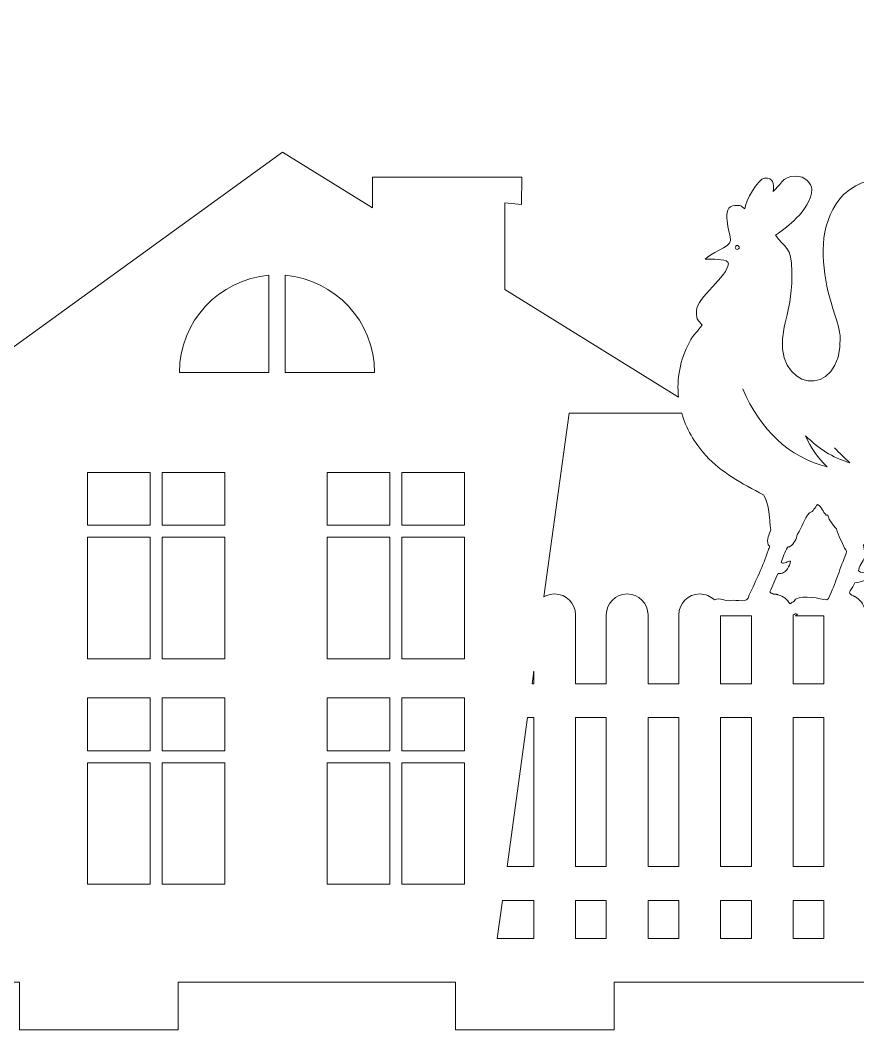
# Model space of a CAD drawing. Header units: centimetres. Extents: x -157 to -41, y -54 to 49.
# Drawn here: x -61.44 to -50.88, y -2.85 to 9.88 of the extents above; entities that cross this region are included whole.
import ezdxf

# ---------------------------------------------------------------- set-up
doc = ezdxf.new("R2010")
doc.units = ezdxf.units.CM
doc.header["$MEASUREMENT"] = 0
doc.layers.add('layer 1', color=7, linetype='Continuous')

msp = doc.modelspace()

# ---------------------------------------------------------------- linework, layer by layer
at = {"layer": 'layer 1', "color": 250, "lineweight": 9}
for points, knots in [([(-53.14076, 5.12917), (-53.14076, 5.12917), (-55.33221, 6.48683), (-55.33221, 6.48683), (-55.33221, 6.48683), (-55.33221, 6.48683), (-55.33221, 7.58047), (-55.33221, 7.58047), (-55.33221, 7.58047), (-55.33221, 7.58047), (-55.11843, 7.5591), (-55.11843, 7.5591), (-55.11843, 7.5591), (-55.11843, 7.5591), (-55.11828, 7.903), (-55.11828, 7.903), (-55.11828, 7.903), (-55.11828, 7.903), (-56.99968, 7.903), (-56.99968, 7.903), (-56.99968, 7.903), (-56.99968, 7.903), (-56.99968, 7.51986), (-56.99968, 7.51986), (-56.99968, 7.51986), (-56.99968, 7.51986), (-58.13272, 8.22181), (-58.13272, 8.22181), (-58.13272, 8.22181), (-58.13272, 8.22181), (-62.46875, 5.08411), (-62.46875, 5.08411), (-62.46875, 5.08411), (-62.51068, 5.14176), (-62.5604, 5.20156), (-62.61771, 5.26343), (-62.61771, 5.26343), (-62.12685, 5.32726), (-61.86175, 6.28815), (-62.68177, 6.23501), (-62.68177, 6.23501), (-62.58291, 6.49324), (-62.39148, 6.7863), (-62.88463, 6.82223), (-62.88463, 6.82223), (-62.81821, 7.12574), (-62.91452, 7.22854), (-63.03411, 7.30269), (-63.03411, 7.30269), (-62.76314, 7.58028), (-62.77133, 7.85783), (-63.07682, 8.11412), (-63.07682, 8.11412), (-63.4163, 8.39893), (-63.6891, 8.32573), (-63.92028, 8.10344), (-63.92028, 8.10344), (-63.98248, 8.49424), (-64.14147, 8.74748), (-64.6463, 8.50916), (-64.6463, 8.50916), (-64.68333, 8.88282), (-64.93608, 8.95203), (-65.28691, 8.88284), (-65.28691, 8.88284), (-65.08068, 9.41736), (-65.20732, 9.79839), (-65.83142, 9.84375), (-65.83142, 9.84375), (-66.3931, 9.88458), (-66.81744, 9.60797), (-66.81368, 9.12841), (-66.81368, 9.12841), (-66.98997, 9.28644), (-67.13947, 9.32398), (-67.23007, 9.09638), (-67.23007, 9.09638), (-67.5239, 9.39998), (-67.71962, 9.31077), (-67.87068, 9.043), (-67.87068, 9.043), (-68.7201, 9.5371), (-69.11906, 9.11286), (-69.18392, 8.00735), (-69.18392, 8.00735), (-69.46479, 8.0729), (-69.64725, 7.96445), (-69.68573, 7.60163), (-69.68573, 7.60163), (-70.5127, 7.9126), (-70.8993, 6.85872), (-70.08078, 6.4699), (-70.08078, 6.4699), (-70.39084, 6.37237), (-70.42636, 6.13741), (-70.33702, 5.83997), (-70.33702, 5.83997), (-70.57558, 5.94727), (-70.73573, 5.88324), (-70.81747, 5.64778), (-70.81747, 5.64778), (-71.20274, 5.52895), (-71.36206, 5.29411), (-71.19115, 4.88973), (-71.19115, 4.88973), (-71.87193, 4.58121), (-71.72721, 4.20567), (-71.35131, 3.81138), (-71.35131, 3.81138), (-72.08974, 3.47616), (-71.36121, 2.58899), (-71.10615, 3.14882), (-71.10615, 3.14882), (-71.00307, 2.90744), (-70.87139, 2.90078), (-70.75382, 2.94596), (-70.75382, 2.94596), (-70.76925, 2.83222), (-70.75326, 2.72859), (-70.71565, 2.64213), (-70.71565, 2.64213), (-70.73433, 2.64635), (-70.7538, 2.64864), (-70.77374, 2.64864), (-70.77374, 2.64864), (-70.91895, 2.64864), (-71.03673, 2.53088), (-71.03676, 2.38564), (-71.03676, 2.38564), (-71.03676, 2.38564), (-71.03679, 2.38564), (-71.03679, 2.38564), (-71.03679, 2.38564), (-71.03679, 2.38564), (-71.03679, 1.51588), (-71.03679, 1.51588), (-71.03679, 1.51588), (-71.03679, 1.51588), (-71.42537, 1.51588), (-71.42537, 1.51588), (-71.42537, 1.51588), (-71.42537, 1.51588), (-71.42537, 2.38564), (-71.42537, 2.38564), (-71.42537, 2.38564), (-71.42537, 2.38564), (-71.42538, 2.38564), (-71.42538, 2.38564), (-71.42538, 2.38564), (-71.42541, 2.53088), (-71.54317, 2.64864), (-71.6884, 2.64864), (-71.6884, 2.64864), (-71.83362, 2.64864), (-71.9514, 2.53088), (-71.95142, 2.38564), (-71.95142, 2.38564), (-71.95142, 2.38564), (-71.95145, 2.38564), (-71.95145, 2.38564), (-71.95145, 2.38564), (-71.95145, 2.38564), (-71.95145, -1.74515), (-71.95145, -1.74515), (-71.95145, -1.74515), (-71.95145, -1.74515), (-71.95145, -1.93104), (-71.95145, -1.93104), (-71.95145, -1.93104), (-71.95145, -1.93104), (-71.95145, -1.97545), (-71.95145, -1.97545), (-71.95145, -1.97545), (-71.95145, -1.97545), (-71.95145, -2.0146), (-71.95145, -2.0146), (-71.95145, -2.0146), (-71.95145, -2.0146), (-71.95145, -2.2481), (-71.95145, -2.2481), (-71.95145, -2.2481), (-71.95145, -2.2481), (-71.71066, -2.2481), (-71.71066, -2.2481), (-71.71066, -2.2481), (-71.71066, -2.2481), (-66.95165, -2.2481), (-66.95165, -2.2481), (-66.95165, -2.2481), (-66.95165, -2.2481), (-66.95165, -2.8481), (-66.95165, -2.8481), (-66.95165, -2.8481), (-66.95165, -2.8481), (-64.95165, -2.8481), (-64.95165, -2.8481), (-64.95165, -2.8481), (-64.95165, -2.8481), (-64.95165, -2.2481), (-64.95165, -2.2481), (-64.95165, -2.2481), (-64.95165, -2.2481), (-61.45145, -2.2481), (-61.45145, -2.2481), (-61.45145, -2.2481), (-61.45145, -2.2481), (-61.45145, -2.8481), (-61.45145, -2.8481), (-61.45145, -2.8481), (-61.45145, -2.8481), (-59.45145, -2.8481), (-59.45145, -2.8481), (-59.45145, -2.8481), (-59.45145, -2.8481), (-59.45145, -2.2481), (-59.45145, -2.2481), (-59.45145, -2.2481), (-59.45145, -2.2481), (-55.95125, -2.2481), (-55.95125, -2.2481), (-55.95125, -2.2481), (-55.95125, -2.2481), (-55.95125, -2.8481), (-55.95125, -2.8481), (-55.95125, -2.8481), (-55.95125, -2.8481), (-53.95125, -2.8481), (-53.95125, -2.8481), (-53.95125, -2.8481), (-53.95125, -2.8481), (-53.95125, -2.2481), (-53.95125, -2.2481), (-53.95125, -2.2481), (-53.95125, -2.2481), (-49.19224, -2.2481), (-49.19224, -2.2481), (-49.19224, -2.2481), (-49.19224, -2.2481), (-48.95145, -2.2481), (-48.95145, -2.2481), (-48.95145, -2.2481), (-48.95145, -2.2481), (-48.95145, -2.0146), (-48.95145, -2.0146), (-48.95145, -2.0146), (-48.95145, -2.0146), (-48.95145, -1.97545), (-48.95145, -1.97545), (-48.95145, -1.97545), (-48.95145, -1.97545), (-48.95145, -1.93104), (-48.95145, -1.93104), (-48.95145, -1.93104), (-48.95145, -1.93104), (-48.95145, -1.74515), (-48.95145, -1.74515), (-48.95145, -1.74515), (-48.95145, -1.74515), (-48.95145, 2.38564), (-48.95145, 2.38564), (-48.95145, 2.38564), (-48.95145, 2.38564), (-48.95148, 2.38564), (-48.95148, 2.38564), (-48.95148, 2.38564), (-48.9515, 2.53088), (-49.06926, 2.64864), (-49.2145, 2.64864), (-49.2145, 2.64864), (-49.3597, 2.64864), (-49.47749, 2.53088), (-49.47752, 2.38564), (-49.47752, 2.38564), (-49.47752, 2.38564), (-49.47753, 2.38564), (-49.47753, 2.38564), (-49.47753, 2.38564), (-49.47753, 2.38564), (-49.47753, 1.51588), (-49.47753, 1.51588), (-49.47753, 1.51588), (-49.47753, 1.51588), (-49.86614, 1.51588), (-49.86614, 1.51588), (-49.86614, 1.51588), (-49.86614, 1.51588), (-49.86614, 2.38564), (-49.86614, 2.38564), (-49.86614, 2.38564), (-49.86614, 2.38564), (-49.86617, 2.38564), (-49.86617, 2.38564), (-49.86617, 2.38564), (-49.86619, 2.53088), (-49.98395, 2.64864), (-50.12919, 2.64864), (-50.12919, 2.64864), (-50.27439, 2.64864), (-50.39218, 2.53088), (-50.39221, 2.38564), (-50.39221, 2.38564), (-50.39221, 2.38564), (-50.39223, 2.38564), (-50.39223, 2.38564), (-50.39223, 2.38564), (-50.39223, 2.38564), (-50.39223, 1.51588), (-50.39223, 1.51588), (-50.39223, 1.51588), (-50.39223, 1.51588), (-50.78081, 1.51588), (-50.78081, 1.51588), (-50.78081, 1.51588), (-50.78081, 1.51588), (-50.78081, 2.3856), (-50.78081, 2.3856), (-50.78081, 2.3856), (-50.78081, 2.3856), (-50.78081, 2.38564), (-50.78081, 2.38564), (-50.78081, 2.38564), (-50.78082, 2.43558), (-50.79477, 2.48222), (-50.81895, 2.52199), (-50.81895, 2.52199), (-50.81895, 2.52199), (-50.82228, 2.52734), (-50.82228, 2.52734), (-50.82228, 2.52734), (-50.82228, 2.52734), (-50.82231, 2.52737), (-50.82231, 2.52737), (-50.82231, 2.52737), (-50.82231, 2.52737), (-50.82576, 2.53264), (-50.82576, 2.53264), (-50.82576, 2.53264), (-50.82576, 2.53264), (-50.82579, 2.53267), (-50.82579, 2.53267), (-50.82579, 2.53267), (-50.83053, 2.53966), (-50.83557, 2.54642), (-50.84093, 2.55291), (-50.84093, 2.55291), (-50.84093, 2.55291), (-50.84498, 2.55771), (-50.84498, 2.55771), (-50.84498, 2.55771), (-50.84498, 2.55771), (-50.84501, 2.55773), (-50.84501, 2.55773), (-50.84501, 2.55773), (-50.84501, 2.55773), (-50.84917, 2.56243), (-50.84917, 2.56243), (-50.84917, 2.56243), (-50.84917, 2.56243), (-50.8492, 2.56245), (-50.8492, 2.56245), (-50.8492, 2.56245), (-50.8492, 2.56245), (-50.85347, 2.56705), (-50.85347, 2.56705), (-50.85347, 2.56705), (-50.85347, 2.56705), (-50.8535, 2.56707), (-50.8535, 2.56707), (-50.8535, 2.56707), (-50.85494, 2.56858), (-50.85639, 2.5701), (-50.85787, 2.57158), (-50.85787, 2.57158), (-50.85787, 2.57158), (-50.8579, 2.5716), (-50.8579, 2.5716), (-50.8579, 2.5716), (-50.8579, 2.5716), (-50.8624, 2.57598), (-50.8624, 2.57598), (-50.8624, 2.57598), (-50.8624, 2.57598), (-50.86243, 2.576), (-50.86243, 2.576), (-50.86243, 2.576), (-50.86394, 2.57745), (-50.86547, 2.57887), (-50.86702, 2.58028), (-50.86702, 2.58028), (-50.86702, 2.58028), (-50.86705, 2.5803), (-50.86705, 2.5803), (-50.86705, 2.5803), (-50.86859, 2.58171), (-50.87016, 2.5831), (-50.87174, 2.58447), (-50.87174, 2.58447), (-50.87174, 2.58447), (-50.87177, 2.58449), (-50.87177, 2.58449), (-50.87177, 2.58449), (-50.87177, 2.58449), (-50.87656, 2.58855), (-50.87656, 2.58855), (-50.87656, 2.58855), (-50.87656, 2.58855), (-50.87659, 2.58857), (-50.87659, 2.58857), (-50.87659, 2.58857), (-50.87659, 2.58857), (-50.88149, 2.59251), (-50.88149, 2.59251), (-50.88149, 2.59251), (-50.88149, 2.59251), (-50.88152, 2.59253), (-50.88152, 2.59253), (-50.88152, 2.59253), (-50.88152, 2.59253), (-50.8865, 2.59635), (-50.8865, 2.59635), (-50.8865, 2.59635), (-50.8865, 2.59635), (-50.88653, 2.59637), (-50.88653, 2.59637), (-50.88653, 2.59637), (-50.88653, 2.59637), (-50.89161, 2.60007), (-50.89161, 2.60007), (-50.89161, 2.60007), (-50.89161, 2.60007), (-50.89164, 2.60009), (-50.89164, 2.60009), (-50.89164, 2.60009), (-50.89164, 2.60009), (-50.89681, 2.60369), (-50.89681, 2.60369), (-50.89681, 2.60369), (-50.89681, 2.60369), (-50.89683, 2.60371), (-50.89683, 2.60371), (-50.89683, 2.60371), (-50.89857, 2.60489), (-50.90034, 2.60603), (-50.90211, 2.60717), (-50.90211, 2.60717), (-50.90211, 2.60717), (-50.90213, 2.60719), (-50.90213, 2.60719), (-50.90213, 2.60719), (-50.9039, 2.60833), (-50.90569, 2.60944), (-50.90749, 2.61053), (-50.90749, 2.61053), (-50.90749, 2.61053), (-50.90751, 2.61055), (-50.90751, 2.61055), (-50.90751, 2.61055), (-50.90931, 2.61164), (-50.91114, 2.6127), (-50.91297, 2.61375), (-50.91297, 2.61375), (-50.91297, 2.61375), (-50.91299, 2.61377), (-50.91299, 2.61377), (-50.91299, 2.61377), (-50.91482, 2.61482), (-50.91664, 2.61586), (-50.9185, 2.61687), (-50.9185, 2.61687), (-50.9185, 2.61687), (-50.91852, 2.61689), (-50.91852, 2.61689), (-50.91852, 2.61689), (-50.92038, 2.6179), (-50.92226, 2.61887), (-50.92414, 2.61983), (-50.92414, 2.61983), (-50.92414, 2.61983), (-50.92416, 2.61985), (-50.92416, 2.61985), (-50.92416, 2.61985), (-50.92416, 2.61985), (-50.92984, 2.62267), (-50.92984, 2.62267), (-50.92984, 2.62267), (-50.92984, 2.62267), (-50.92986, 2.62269), (-50.92986, 2.62269), (-50.92986, 2.62269), (-50.93176, 2.62361), (-50.9337, 2.6245), (-50.93563, 2.62537), (-50.93563, 2.62537), (-50.94147, 2.62801), (-50.94739, 2.63043), (-50.95344, 2.63265), (-50.95344, 2.63265), (-50.95344, 2.63265), (-50.95345, 2.63266), (-50.95345, 2.63266), (-50.95345, 2.63266), (-50.95345, 2.63266), (-50.95659, 2.63377), (-50.95659, 2.63377), (-50.95659, 2.63377), (-50.97617, 2.6481), (-50.99615, 2.66194), (-50.977, 2.68712), (-50.977, 2.68712), (-50.94964, 2.71769), (-50.93676, 2.75471), (-50.91906, 2.7901), (-50.91906, 2.7901), (-50.84346, 2.79494), (-50.7614, 2.81584), (-50.72602, 2.88664), (-50.72602, 2.88664), (-50.72281, 2.89951), (-50.71478, 2.91076), (-50.71797, 2.92526), (-50.71797, 2.92526), (-50.72442, 2.93326), (-50.73726, 2.92849), (-50.74534, 2.93007), (-50.74534, 2.93007), (-50.74534, 2.93007), (-50.75338, 2.92203), (-50.75338, 2.92203), (-50.75338, 2.92203), (-50.79682, 2.92685), (-50.83864, 2.90918), (-50.87246, 2.93812), (-50.87246, 2.93812), (-50.84827, 3.05879), (-50.79382, 3.03784), (-50.78902, 3.16815), (-50.78902, 3.16815), (-50.79546, 3.20035), (-50.80669, 3.22929), (-50.80831, 3.26467), (-50.80831, 3.26467), (-50.72304, 3.30651), (-50.77776, 3.40792), (-50.75686, 3.47224), (-50.75686, 3.47224), (-50.72467, 3.52852), (-50.70857, 3.59451), (-50.7118, 3.65886), (-50.7118, 3.65886), (-50.69909, 3.7068), (-50.67531, 3.74939), (-50.64947, 3.79352), (-50.64947, 3.79352), (-50.58606, 3.90067), (-50.34251, 3.98929), (-50.27383, 4.09824), (-50.27383, 4.09824), (-50.14726, 4.29889), (-50.10675, 4.53283), (-50.08996, 4.76574), (-50.08996, 4.76574), (-49.87764, 5.13671), (-49.85803, 5.52163), (-49.85411, 5.92968), (-49.85411, 5.92968), (-49.70981, 5.69697), (-49.83267, 5.1714), (-49.91322, 4.92073), (-49.91322, 4.92073), (-49.79525, 4.95219), (-49.63675, 5.52213), (-49.63675, 5.7361), (-49.63675, 5.7361), (-49.63675, 5.95554), (-49.63498, 6.16832), (-49.67825, 6.38561), (-49.67825, 6.38561), (-49.55988, 6.29897), (-49.56762, 5.87274), (-49.56762, 5.70846), (-49.56762, 5.70846), (-49.56762, 5.47668), (-49.63097, 5.30963), (-49.70586, 5.08657), (-49.70586, 5.08657), (-49.61625, 5.17788), (-49.51058, 5.42888), (-49.49559, 5.47067), (-49.49559, 5.47067), (-49.44405, 5.61467), (-49.4079, 5.9945), (-49.41552, 6.17832), (-49.41552, 6.17832), (-49.43325, 6.39156), (-49.4555, 6.59975), (-49.49874, 6.81396), (-49.49874, 6.81396), (-49.45692, 6.74177), (-49.21305, 6.32114), (-49.36555, 5.6723), (-49.36555, 5.6723), (-49.38014, 5.61021), (-49.4252, 5.46818), (-49.42933, 5.41823), (-49.42933, 5.41823), (-49.1821, 5.59938), (-49.13513, 6.12058), (-49.12167, 6.41303), (-49.12167, 6.41303), (-49.10224, 6.79775), (-49.28999, 7.18892), (-49.44887, 7.40256), (-49.44887, 7.40256), (-49.51842, 7.49601), (-49.68614, 7.65812), (-49.7844, 7.71665), (-49.7844, 7.71665), (-50.06137, 7.88168), (-50.27435, 7.92185), (-50.60446, 7.89191), (-50.60446, 7.89191), (-50.75712, 7.87809), (-50.99399, 7.77717), (-51.10582, 7.63306), (-51.10582, 7.63306), (-51.37569, 7.2852), (-51.34276, 6.856), (-51.25353, 6.45539), (-51.25353, 6.45539), (-51.22108, 6.30978), (-51.10771, 6.02371), (-51.10219, 5.90191), (-51.10219, 5.90191), (-51.06409, 5.06677), (-51.98971, 5.19622), (-51.80725, 6.01244), (-51.80725, 6.01244), (-51.73723, 6.32556), (-51.71047, 6.40928), (-51.71047, 6.71728), (-51.71047, 6.71728), (-51.71047, 7.03598), (-51.80873, 7.01047), (-51.91785, 7.17331), (-51.91785, 7.17331), (-51.82083, 7.23825), (-51.73563, 7.30802), (-51.65172, 7.39095), (-51.65172, 7.39095), (-51.55754, 7.48393), (-51.46162, 7.61861), (-51.46162, 7.75372), (-51.46162, 7.75372), (-51.46162, 7.82036), (-51.54179, 7.91957), (-51.66898, 7.91957), (-51.66898, 7.91957), (-51.83205, 7.91957), (-51.86363, 7.78603), (-51.94551, 7.72609), (-51.94551, 7.72609), (-51.93709, 7.82674), (-51.93918, 7.89693), (-52.0561, 7.89191), (-52.0561, 7.89191), (-52.14122, 7.88831), (-52.29698, 7.60033), (-52.30491, 7.50499), (-52.30491, 7.50499), (-52.36553, 7.54557), (-52.3178, 7.54645), (-52.42935, 7.54645), (-52.42935, 7.54645), (-52.6176, 7.54645), (-52.48465, 7.18876), (-52.48465, 7.10423), (-52.48465, 7.10423), (-52.48465, 7.02605), (-52.75951, 6.93827), (-52.80327, 6.87191), (-52.80327, 6.87191), (-52.80327, 6.87191), (-52.74734, 6.86928), (-52.74734, 6.86928), (-52.74734, 6.86928), (-52.68609, 6.86928), (-52.51231, 6.87393), (-52.51231, 6.81402), (-52.51231, 6.81402), (-52.51231, 6.6609), (-52.91323, 6.38424), (-52.91323, 6.21977), (-52.91323, 6.21977), (-52.91323, 6.06944), (-52.89774, 6.1202), (-52.84411, 6.04012), (-52.84411, 6.04012), (-52.89448, 5.96493), (-52.95233, 5.92213), (-53.00289, 5.82571), (-53.00289, 5.82571), (-53.12161, 5.59914), (-53.16648, 5.36142), (-53.14076, 5.12917)], [0, 0, 0, 0, 0.00564972, 0.00564972, 0.00564972, 0.00564972, 0.01129944, 0.01129944, 0.01129944, 0.01129944, 0.01694915, 0.01694915, 0.01694915, 0.01694915, 0.02259887, 0.02259887, 0.02259887, 0.02259887, 0.02824859, 0.02824859, 0.02824859, 0.02824859, 0.03389831, 0.03389831, 0.03389831, 0.03389831, 0.03954802, 0.03954802, 0.03954802, 0.03954802, 0.04519774, 0.04519774, 0.04519774, 0.04519774, 0.05084746, 0.05084746, 0.05084746, 0.05084746, 0.05649718, 0.05649718, 0.05649718, 0.05649718, 0.06214689, 0.06214689, 0.06214689, 0.06214689, 0.06779661, 0.06779661, 0.06779661, 0.06779661, 0.07344633, 0.07344633, 0.07344633, 0.07344633, 0.07909605, 0.07909605, 0.07909605, 0.07909605, 0.08474576, 0.08474576, 0.08474576, 0.08474576, 0.09039548, 0.09039548, 0.09039548, 0.09039548, 0.0960452, 0.0960452, 0.0960452, 0.0960452, 0.10169492, 0.10169492, 0.10169492, 0.10169492, 0.10734463, 0.10734463, 0.10734463, 0.10734463, 0.11299435, 0.11299435, 0.11299435, 0.11299435, 0.11864407, 0.11864407, 0.11864407, 0.11864407, 0.12429379, 0.12429379, 0.12429379, 0.12429379, 0.1299435, 0.1299435, 0.1299435, 0.1299435, 0.13559322, 0.13559322, 0.13559322, 0.13559322, 0.14124294, 0.14124294, 0.14124294, 0.14124294, 0.14689266, 0.14689266, 0.14689266, 0.14689266, 0.15254237, 0.15254237, 0.15254237, 0.15254237, 0.15819209, 0.15819209, 0.15819209, 0.15819209, 0.16384181, 0.16384181, 0.16384181, 0.16384181, 0.16949153, 0.16949153, 0.16949153, 0.16949153, 0.17514124, 0.17514124, 0.17514124, 0.17514124, 0.18079096, 0.18079096, 0.18079096, 0.18079096, 0.18644068, 0.18644068, 0.18644068, 0.18644068, 0.1920904, 0.1920904, 0.1920904, 0.1920904, 0.19774011, 0.19774011, 0.19774011, 0.19774011, 0.20338983, 0.20338983, 0.20338983, 0.20338983, 0.20903955, 0.20903955, 0.20903955, 0.20903955, 0.21468927, 0.21468927, 0.21468927, 0.21468927, 0.22033898, 0.22033898, 0.22033898, 0.22033898, 0.2259887, 0.2259887, 0.2259887, 0.2259887, 0.23163842, 0.23163842, 0.23163842, 0.23163842, 0.23728814, 0.23728814, 0.23728814, 0.23728814, 0.24293785, 0.24293785, 0.24293785, 0.24293785, 0.24858757, 0.24858757, 0.24858757, 0.24858757, 0.25423729, 0.25423729, 0.25423729, 0.25423729, 0.25988701, 0.25988701, 0.25988701, 0.25988701, 0.26553672, 0.26553672, 0.26553672, 0.26553672, 0.27118644, 0.27118644, 0.27118644, 0.27118644, 0.27683616, 0.27683616, 0.27683616, 0.27683616, 0.28248588, 0.28248588, 0.28248588, 0.28248588, 0.28813559, 0.28813559, 0.28813559, 0.28813559, 0.29378531, 0.29378531, 0.29378531, 0.29378531, 0.29943503, 0.29943503, 0.29943503, 0.29943503, 0.30508475, 0.30508475, 0.30508475, 0.30508475, 0.31073446, 0.31073446, 0.31073446, 0.31073446, 0.31638418, 0.31638418, 0.31638418, 0.31638418, 0.3220339, 0.3220339, 0.3220339, 0.3220339, 0.32768362, 0.32768362, 0.32768362, 0.32768362, 0.33333333, 0.33333333, 0.33333333, 0.33333333, 0.33898305, 0.33898305, 0.33898305, 0.33898305, 0.34463277, 0.34463277, 0.34463277, 0.34463277, 0.35028249, 0.35028249, 0.35028249, 0.35028249, 0.3559322, 0.3559322, 0.3559322, 0.3559322, 0.36158192, 0.36158192, 0.36158192, 0.36158192, 0.36723164, 0.36723164, 0.36723164, 0.36723164, 0.37288136, 0.37288136, 0.37288136, 0.37288136, 0.37853107, 0.37853107, 0.37853107, 0.37853107, 0.38418079, 0.38418079, 0.38418079, 0.38418079, 0.38983051, 0.38983051, 0.38983051, 0.38983051, 0.39548023, 0.39548023, 0.39548023, 0.39548023, 0.40112994, 0.40112994, 0.40112994, 0.40112994, 0.40677966, 0.40677966, 0.40677966, 0.40677966, 0.41242938, 0.41242938, 0.41242938, 0.41242938, 0.4180791, 0.4180791, 0.4180791, 0.4180791, 0.42372881, 0.42372881, 0.42372881, 0.42372881, 0.42937853, 0.42937853, 0.42937853, 0.42937853, 0.43502825, 0.43502825, 0.43502825, 0.43502825, 0.44067797, 0.44067797, 0.44067797, 0.44067797, 0.44632768, 0.44632768, 0.44632768, 0.44632768, 0.4519774, 0.4519774, 0.4519774, 0.4519774, 0.45762712, 0.45762712, 0.45762712, 0.45762712, 0.46327684, 0.46327684, 0.46327684, 0.46327684, 0.46892655, 0.46892655, 0.46892655, 0.46892655, 0.47457627, 0.47457627, 0.47457627, 0.47457627, 0.48022599, 0.48022599, 0.48022599, 0.48022599, 0.48587571, 0.48587571, 0.48587571, 0.48587571, 0.49152542, 0.49152542, 0.49152542, 0.49152542, 0.49717514, 0.49717514, 0.49717514, 0.49717514, 0.50282486, 0.50282486, 0.50282486, 0.50282486, 0.50847458, 0.50847458, 0.50847458, 0.50847458, 0.51412429, 0.51412429, 0.51412429, 0.51412429, 0.51977401, 0.51977401, 0.51977401, 0.51977401, 0.52542373, 0.52542373, 0.52542373, 0.52542373, 0.53107345, 0.53107345, 0.53107345, 0.53107345, 0.53672316, 0.53672316, 0.53672316, 0.53672316, 0.54237288, 0.54237288, 0.54237288, 0.54237288, 0.5480226, 0.5480226, 0.5480226, 0.5480226, 0.55367232, 0.55367232, 0.55367232, 0.55367232, 0.55932203, 0.55932203, 0.55932203, 0.55932203, 0.56497175, 0.56497175, 0.56497175, 0.56497175, 0.57062147, 0.57062147, 0.57062147, 0.57062147, 0.57627119, 0.57627119, 0.57627119, 0.57627119, 0.5819209, 0.5819209, 0.5819209, 0.5819209, 0.58757062, 0.58757062, 0.58757062, 0.58757062, 0.59322034, 0.59322034, 0.59322034, 0.59322034, 0.59887006, 0.59887006, 0.59887006, 0.59887006, 0.60451977, 0.60451977, 0.60451977, 0.60451977, 0.61016949, 0.61016949, 0.61016949, 0.61016949, 0.61581921, 0.61581921, 0.61581921, 0.61581921, 0.62146893, 0.62146893, 0.62146893, 0.62146893, 0.62711864, 0.62711864, 0.62711864, 0.62711864, 0.63276836, 0.63276836, 0.63276836, 0.63276836, 0.63841808, 0.63841808, 0.63841808, 0.63841808, 0.6440678, 0.6440678, 0.6440678, 0.6440678, 0.64971751, 0.64971751, 0.64971751, 0.64971751, 0.65536723, 0.65536723, 0.65536723, 0.65536723, 0.66101695, 0.66101695, 0.66101695, 0.66101695, 0.66666667, 0.66666667, 0.66666667, 0.66666667, 0.67231638, 0.67231638, 0.67231638, 0.67231638, 0.6779661, 0.6779661, 0.6779661, 0.6779661, 0.68361582, 0.68361582, 0.68361582, 0.68361582, 0.68926554, 0.68926554, 0.68926554, 0.68926554, 0.69491525, 0.69491525, 0.69491525, 0.69491525, 0.70056497, 0.70056497, 0.70056497, 0.70056497, 0.70621469, 0.70621469, 0.70621469, 0.70621469, 0.71186441, 0.71186441, 0.71186441, 0.71186441, 0.71751412, 0.71751412, 0.71751412, 0.71751412, 0.72316384, 0.72316384, 0.72316384, 0.72316384, 0.72881356, 0.72881356, 0.72881356, 0.72881356, 0.73446328, 0.73446328, 0.73446328, 0.73446328, 0.74011299, 0.74011299, 0.74011299, 0.74011299, 0.74576271, 0.74576271, 0.74576271, 0.74576271, 0.75141243, 0.75141243, 0.75141243, 0.75141243, 0.75706215, 0.75706215, 0.75706215, 0.75706215, 0.76271186, 0.76271186, 0.76271186, 0.76271186, 0.76836158, 0.76836158, 0.76836158, 0.76836158, 0.7740113, 0.7740113, 0.7740113, 0.7740113, 0.77966102, 0.77966102, 0.77966102, 0.77966102, 0.78531073, 0.78531073, 0.78531073, 0.78531073, 0.79096045, 0.79096045, 0.79096045, 0.79096045, 0.79661017, 0.79661017, 0.79661017, 0.79661017, 0.80225989, 0.80225989, 0.80225989, 0.80225989, 0.8079096, 0.8079096, 0.8079096, 0.8079096, 0.81355932, 0.81355932, 0.81355932, 0.81355932, 0.81920904, 0.81920904, 0.81920904, 0.81920904, 0.82485876, 0.82485876, 0.82485876, 0.82485876, 0.83050847, 0.83050847, 0.83050847, 0.83050847, 0.83615819, 0.83615819, 0.83615819, 0.83615819, 0.84180791, 0.84180791, 0.84180791, 0.84180791, 0.84745763, 0.84745763, 0.84745763, 0.84745763, 0.85310734, 0.85310734, 0.85310734, 0.85310734, 0.85875706, 0.85875706, 0.85875706, 0.85875706, 0.86440678, 0.86440678, 0.86440678, 0.86440678, 0.8700565, 0.8700565, 0.8700565, 0.8700565, 0.87570621, 0.87570621, 0.87570621, 0.87570621, 0.88135593, 0.88135593, 0.88135593, 0.88135593, 0.88700565, 0.88700565, 0.88700565, 0.88700565, 0.89265537, 0.89265537, 0.89265537, 0.89265537, 0.89830508, 0.89830508, 0.89830508, 0.89830508, 0.9039548, 0.9039548, 0.9039548, 0.9039548, 0.90960452, 0.90960452, 0.90960452, 0.90960452, 0.91525424, 0.91525424, 0.91525424, 0.91525424, 0.92090395, 0.92090395, 0.92090395, 0.92090395, 0.92655367, 0.92655367, 0.92655367, 0.92655367, 0.93220339, 0.93220339, 0.93220339, 0.93220339, 0.93785311, 0.93785311, 0.93785311, 0.93785311, 0.94350282, 0.94350282, 0.94350282, 0.94350282, 0.94915254, 0.94915254, 0.94915254, 0.94915254, 0.95480226, 0.95480226, 0.95480226, 0.95480226, 0.96045198, 0.96045198, 0.96045198, 0.96045198, 0.96610169, 0.96610169, 0.96610169, 0.96610169, 0.97175141, 0.97175141, 0.97175141, 0.97175141, 0.97740113, 0.97740113, 0.97740113, 0.97740113, 0.98305085, 0.98305085, 0.98305085, 0.98305085, 0.98870056, 0.98870056, 0.98870056, 0.98870056, 1, 1, 1, 1]), ([(-52.40076, 7.04344), (-52.4146, 7.04344), (-52.42583, 7.0322), (-52.42583, 7.01836), (-52.42583, 7.01836), (-52.42583, 7.00454), (-52.4146, 6.9933), (-52.40076, 6.9933), (-52.40076, 6.9933), (-52.38696, 6.9933), (-52.37572, 7.00454), (-52.37572, 7.01836), (-52.37572, 7.01836), (-52.37572, 7.0322), (-52.38696, 7.04344), (-52.40076, 7.04344)], [0, 0, 0, 0, 0.2, 0.2, 0.2, 0.2, 0.4, 0.4, 0.4, 0.4, 0.6, 0.6, 0.6, 0.6, 1, 1, 1, 1]), ([(-58.30503, 5.44239), (-58.30503, 5.44239), (-59.43284, 5.44239), (-59.43284, 5.44239), (-59.43284, 5.44239), (-59.43284, 6.08697), (-58.93632, 6.61574), (-58.30503, 6.66736), (-58.30503, 6.66736), (-58.30503, 6.66736), (-58.30503, 5.44239), (-58.30503, 5.44239)], [0, 0, 0, 0, 0.25, 0.25, 0.25, 0.25, 0.5, 0.5, 0.5, 0.5, 1, 1, 1, 1]), ([(-58.10217, 6.66736), (-57.47088, 6.61574), (-56.97438, 6.08697), (-56.97438, 5.44239), (-56.97438, 5.44239), (-56.97438, 5.44239), (-58.10217, 5.44239), (-58.10217, 5.44239), (-58.10217, 5.44239), (-58.10217, 5.44239), (-58.10217, 6.66736), (-58.10217, 6.66736)], [0, 0, 0, 0, 0.25, 0.25, 0.25, 0.25, 0.5, 0.5, 0.5, 0.5, 1, 1, 1, 1]), ([(-52.33031, 5.23544), (-52.10427, 4.71235), (-51.75339, 4.37781), (-51.26542, 4.2504), (-51.26542, 4.2504), (-51.38472, 4.36239), (-51.47233, 4.49554), (-51.53827, 4.64308), (-51.53827, 4.64308), (-51.3821, 4.48763), (-51.20199, 4.36572), (-50.9792, 4.30366), (-50.9792, 4.30366), (-51.04635, 4.36313), (-51.1112, 4.42471), (-51.17222, 4.48997)], [0, 0, 0, 0, 0.2, 0.2, 0.2, 0.2, 0.4, 0.4, 0.4, 0.4, 0.6, 0.6, 0.6, 0.6, 1, 1, 1, 1]), ([(-53.57922, 4.92961), (-53.57922, 4.92961), (-53.10088, 4.92961), (-53.10088, 4.92961), (-53.10088, 4.92961), (-53.04573, 4.74007), (-52.9423, 4.55766), (-52.79246, 4.39191), (-52.79246, 4.39191), (-52.60763, 4.18742), (-52.33992, 4.0418), (-52.06939, 3.89755), (-52.06939, 3.89755), (-52.06939, 3.89755), (-52.06937, 3.89755), (-52.06937, 3.89755), (-52.06937, 3.89755), (-51.99217, 3.79621), (-51.99566, 3.57357), (-51.97799, 3.45774), (-51.97799, 3.45774), (-52.00049, 3.39985), (-52.02946, 3.33871), (-52.01175, 3.2679), (-52.01175, 3.2679), (-52.00533, 3.26467), (-51.99886, 3.25826), (-51.99242, 3.25345), (-51.99242, 3.25345), (-51.98277, 3.22929), (-52.01494, 3.22125), (-52.00852, 3.19872), (-52.00852, 3.19872), (-52.07288, 3.00405), (-52.1646, 2.82065), (-52.24824, 2.63562), (-52.24824, 2.63562), (-52.26592, 2.51015), (-52.41073, 2.58736), (-52.47993, 2.56485), (-52.47993, 2.56485), (-52.55072, 2.55036), (-52.61183, 2.61151), (-52.68746, 2.57288), (-52.68746, 2.57288), (-52.68746, 2.57288), (-52.68836, 2.57267), (-52.68836, 2.57267), (-52.68836, 2.57267), (-52.73587, 2.61963), (-52.80115, 2.64864), (-52.87321, 2.64864), (-52.87321, 2.64864), (-53.01842, 2.64864), (-53.13621, 2.53088), (-53.13623, 2.38564), (-53.13623, 2.38564), (-53.13623, 2.38564), (-53.13625, 2.38564), (-53.13625, 2.38564), (-53.13625, 2.38564), (-53.13625, 2.38564), (-53.13625, 1.51588), (-53.13625, 1.51588), (-53.13625, 1.51588), (-53.13625, 1.51588), (-53.52483, 1.51588), (-53.52483, 1.51588), (-53.52483, 1.51588), (-53.52483, 1.51588), (-53.52483, 2.38564), (-53.52483, 2.38564), (-53.52483, 2.38564), (-53.52483, 2.38564), (-53.52486, 2.38564), (-53.52486, 2.38564), (-53.52486, 2.38564), (-53.52488, 2.53088), (-53.64265, 2.64864), (-53.78788, 2.64864), (-53.78788, 2.64864), (-53.93308, 2.64864), (-54.05087, 2.53088), (-54.0509, 2.38564), (-54.0509, 2.38564), (-54.0509, 2.38564), (-54.05093, 2.38564), (-54.05093, 2.38564), (-54.05093, 2.38564), (-54.05093, 2.38564), (-54.05093, 1.51588), (-54.05093, 1.51588), (-54.05093, 1.51588), (-54.05093, 1.51588), (-54.43951, 1.51588), (-54.43951, 1.51588), (-54.43951, 1.51588), (-54.43951, 1.51588), (-54.43951, 2.38564), (-54.43951, 2.38564), (-54.43951, 2.38564), (-54.43951, 2.38564), (-54.43953, 2.38564), (-54.43953, 2.38564), (-54.43953, 2.38564), (-54.43955, 2.53088), (-54.55731, 2.64864), (-54.70254, 2.64864), (-54.70254, 2.64864), (-54.75181, 2.64864), (-54.79796, 2.63501), (-54.83737, 2.61143), (-54.83737, 2.61143), (-54.83737, 2.61143), (-54.52009, 4.92961), (-54.52009, 4.92961), (-54.52009, 4.92961), (-54.52009, 4.92961), (-53.57922, 4.92961), (-53.57922, 4.92961)], [0, 0, 0, 0, 0.03225806, 0.03225806, 0.03225806, 0.03225806, 0.06451613, 0.06451613, 0.06451613, 0.06451613, 0.09677419, 0.09677419, 0.09677419, 0.09677419, 0.12903226, 0.12903226, 0.12903226, 0.12903226, 0.16129032, 0.16129032, 0.16129032, 0.16129032, 0.19354839, 0.19354839, 0.19354839, 0.19354839, 0.22580645, 0.22580645, 0.22580645, 0.22580645, 0.25806452, 0.25806452, 0.25806452, 0.25806452, 0.29032258, 0.29032258, 0.29032258, 0.29032258, 0.32258065, 0.32258065, 0.32258065, 0.32258065, 0.35483871, 0.35483871, 0.35483871, 0.35483871, 0.38709677, 0.38709677, 0.38709677, 0.38709677, 0.41935484, 0.41935484, 0.41935484, 0.41935484, 0.4516129, 0.4516129, 0.4516129, 0.4516129, 0.48387097, 0.48387097, 0.48387097, 0.48387097, 0.51612903, 0.51612903, 0.51612903, 0.51612903, 0.5483871, 0.5483871, 0.5483871, 0.5483871, 0.58064516, 0.58064516, 0.58064516, 0.58064516, 0.61290323, 0.61290323, 0.61290323, 0.61290323, 0.64516129, 0.64516129, 0.64516129, 0.64516129, 0.67741935, 0.67741935, 0.67741935, 0.67741935, 0.70967742, 0.70967742, 0.70967742, 0.70967742, 0.74193548, 0.74193548, 0.74193548, 0.74193548, 0.77419355, 0.77419355, 0.77419355, 0.77419355, 0.80645161, 0.80645161, 0.80645161, 0.80645161, 0.83870968, 0.83870968, 0.83870968, 0.83870968, 0.87096774, 0.87096774, 0.87096774, 0.87096774, 0.90322581, 0.90322581, 0.90322581, 0.90322581, 0.93548387, 0.93548387, 0.93548387, 0.93548387, 1, 1, 1, 1]), ([(-60.59117, 4.18139), (-60.59117, 4.18139), (-59.80136, 4.18139), (-59.80136, 4.18139), (-59.80136, 4.18139), (-59.80136, 4.18139), (-59.80136, 3.51535), (-59.80136, 3.51535), (-59.80136, 3.51535), (-59.80136, 3.51535), (-60.59117, 3.51535), (-60.59117, 3.51535), (-60.59117, 3.51535), (-60.59117, 3.51535), (-60.59117, 4.18139), (-60.59117, 4.18139)], [0, 0, 0, 0, 0.2, 0.2, 0.2, 0.2, 0.4, 0.4, 0.4, 0.4, 0.6, 0.6, 0.6, 0.6, 1, 1, 1, 1]), ([(-59.64957, 4.18139), (-59.64957, 4.18139), (-58.85956, 4.18139), (-58.85956, 4.18139), (-58.85956, 4.18139), (-58.85956, 4.18139), (-58.85956, 3.51535), (-58.85956, 3.51535), (-58.85956, 3.51535), (-58.85956, 3.51535), (-59.64957, 3.51535), (-59.64957, 3.51535), (-59.64957, 3.51535), (-59.64957, 3.51535), (-59.64957, 4.18139), (-59.64957, 4.18139)], [0, 0, 0, 0, 0.2, 0.2, 0.2, 0.2, 0.4, 0.4, 0.4, 0.4, 0.6, 0.6, 0.6, 0.6, 1, 1, 1, 1]), ([(-57.56965, 4.18139), (-57.56965, 4.18139), (-56.77984, 4.18139), (-56.77984, 4.18139), (-56.77984, 4.18139), (-56.77984, 4.18139), (-56.77984, 3.51535), (-56.77984, 3.51535), (-56.77984, 3.51535), (-56.77984, 3.51535), (-57.56965, 3.51535), (-57.56965, 3.51535), (-57.56965, 3.51535), (-57.56965, 3.51535), (-57.56965, 4.18139), (-57.56965, 4.18139)], [0, 0, 0, 0, 0.2, 0.2, 0.2, 0.2, 0.4, 0.4, 0.4, 0.4, 0.6, 0.6, 0.6, 0.6, 1, 1, 1, 1]), ([(-56.62805, 4.18139), (-56.62805, 4.18139), (-55.83804, 4.18139), (-55.83804, 4.18139), (-55.83804, 4.18139), (-55.83804, 4.18139), (-55.83804, 3.51535), (-55.83804, 3.51535), (-55.83804, 3.51535), (-55.83804, 3.51535), (-56.62805, 3.51535), (-56.62805, 3.51535), (-56.62805, 3.51535), (-56.62805, 3.51535), (-56.62805, 4.18139), (-56.62805, 4.18139)], [0, 0, 0, 0, 0.2, 0.2, 0.2, 0.2, 0.4, 0.4, 0.4, 0.4, 0.6, 0.6, 0.6, 0.6, 1, 1, 1, 1]), ([(-51.73426, 2.52296), (-51.72445, 2.53011), (-51.7153, 2.53801), (-51.70744, 2.54713), (-51.70744, 2.54713), (-51.67844, 2.54074), (-51.68003, 2.5729), (-51.66397, 2.58258), (-51.66397, 2.58258), (-51.56165, 2.64283), (-51.35669, 2.5858), (-51.26982, 2.57452), (-51.26982, 2.57452), (-51.26982, 2.57452), (-51.25048, 2.59061), (-51.25048, 2.59061), (-51.25048, 2.59061), (-51.15235, 2.80456), (-51.12366, 2.9172), (-51.03518, 3.13759), (-51.03518, 3.13759), (-51.01585, 3.16656), (-51.02069, 3.20035), (-51.04645, 3.2261), (-51.04645, 3.2261), (-51.07539, 3.30814), (-51.1317, 3.38055), (-51.14779, 3.46904), (-51.14779, 3.46904), (-51.19121, 3.52047), (-51.24271, 3.57357), (-51.25878, 3.64277), (-51.25878, 3.64277), (-51.25878, 3.64277), (-51.2781, 3.64277), (-51.2781, 3.64277), (-51.2781, 3.64277), (-51.32315, 3.68461), (-51.33118, 3.74734), (-51.38749, 3.77792), (-51.38749, 3.77792), (-51.42288, 3.74253), (-51.43738, 3.68298), (-51.49047, 3.67334), (-51.49047, 3.67334), (-51.56124, 3.59131), (-51.58216, 3.48994), (-51.64171, 3.40304), (-51.64171, 3.40304), (-51.65294, 3.34192), (-51.68192, 3.28561), (-51.73503, 3.2454), (-51.73503, 3.2454), (-51.74627, 3.23412), (-51.75594, 3.25345), (-51.76558, 3.23412), (-51.76558, 3.23412), (-51.80421, 3.1762), (-51.82348, 3.10862), (-51.84602, 3.04429), (-51.84602, 3.04429), (-51.80421, 3.02174), (-51.76558, 3.06681), (-51.72698, 3.0636), (-51.72698, 3.0636), (-51.72856, 3.02659), (-51.75108, 2.99925), (-51.76558, 2.96705), (-51.76558, 2.96705), (-51.79296, 2.92523), (-51.83315, 2.89785), (-51.88467, 2.90591), (-51.88467, 2.90591), (-51.93129, 2.83353), (-51.94898, 2.74825), (-51.98922, 2.67426), (-51.98922, 2.67426), (-51.98922, 2.67426), (-51.97314, 2.65814), (-51.97314, 2.65814), (-51.97314, 2.65814), (-51.96054, 2.65858), (-51.9502, 2.65454), (-51.9412, 2.64805), (-51.9412, 2.64805), (-51.9412, 2.64805), (-51.93856, 2.64788), (-51.93856, 2.64788), (-51.93856, 2.64788), (-51.93856, 2.64788), (-51.93705, 2.64775), (-51.93705, 2.64775), (-51.93705, 2.64775), (-51.93705, 2.64775), (-51.9336, 2.64744), (-51.9336, 2.64744), (-51.9336, 2.64744), (-51.9336, 2.64744), (-51.9303, 2.64712), (-51.9303, 2.64712), (-51.9303, 2.64712), (-51.9303, 2.64712), (-51.92802, 2.64685), (-51.92802, 2.64685), (-51.92802, 2.64685), (-51.92802, 2.64685), (-51.92344, 2.64629), (-51.92344, 2.64629), (-51.92344, 2.64629), (-51.92344, 2.64629), (-51.91915, 2.64568), (-51.91915, 2.64568), (-51.91915, 2.64568), (-51.91915, 2.64568), (-51.91691, 2.64532), (-51.91691, 2.64532), (-51.91691, 2.64532), (-51.91691, 2.64532), (-51.91581, 2.64515), (-51.91581, 2.64515), (-51.91581, 2.64515), (-51.91581, 2.64515), (-51.91198, 2.6445), (-51.91198, 2.6445), (-51.91198, 2.6445), (-51.91198, 2.6445), (-51.91179, 2.64446), (-51.91179, 2.64446), (-51.91179, 2.64446), (-51.91179, 2.64446), (-51.90899, 2.64394), (-51.90899, 2.64394), (-51.90899, 2.64394), (-51.90899, 2.64394), (-51.90339, 2.64281), (-51.90339, 2.64281), (-51.90339, 2.64281), (-51.90339, 2.64281), (-51.90058, 2.6422), (-51.90058, 2.6422), (-51.90058, 2.6422), (-51.90058, 2.6422), (-51.89763, 2.64151), (-51.89763, 2.64151), (-51.89763, 2.64151), (-51.89763, 2.64151), (-51.8975, 2.64148), (-51.8975, 2.64148), (-51.8975, 2.64148), (-51.8975, 2.64148), (-51.89299, 2.64037), (-51.89299, 2.64037), (-51.89299, 2.64037), (-51.89299, 2.64037), (-51.89281, 2.64033), (-51.89281, 2.64033), (-51.89281, 2.64033), (-51.89281, 2.64033), (-51.89139, 2.63995), (-51.89139, 2.63995), (-51.89139, 2.63995), (-51.89139, 2.63995), (-51.88719, 2.63881), (-51.88719, 2.63881), (-51.88719, 2.63881), (-51.88719, 2.63881), (-51.88595, 2.63845), (-51.88595, 2.63845), (-51.88595, 2.63845), (-51.88595, 2.63845), (-51.88241, 2.63741), (-51.88241, 2.63741), (-51.88241, 2.63741), (-51.8201, 2.6186), (-51.76761, 2.57729), (-51.73426, 2.52296)], [0, 0, 0, 0, 0.02222222, 0.02222222, 0.02222222, 0.02222222, 0.04444444, 0.04444444, 0.04444444, 0.04444444, 0.06666667, 0.06666667, 0.06666667, 0.06666667, 0.08888889, 0.08888889, 0.08888889, 0.08888889, 0.11111111, 0.11111111, 0.11111111, 0.11111111, 0.13333333, 0.13333333, 0.13333333, 0.13333333, 0.15555556, 0.15555556, 0.15555556, 0.15555556, 0.17777778, 0.17777778, 0.17777778, 0.17777778, 0.2, 0.2, 0.2, 0.2, 0.22222222, 0.22222222, 0.22222222, 0.22222222, 0.24444444, 0.24444444, 0.24444444, 0.24444444, 0.26666667, 0.26666667, 0.26666667, 0.26666667, 0.28888889, 0.28888889, 0.28888889, 0.28888889, 0.31111111, 0.31111111, 0.31111111, 0.31111111, 0.33333333, 0.33333333, 0.33333333, 0.33333333, 0.35555556, 0.35555556, 0.35555556, 0.35555556, 0.37777778, 0.37777778, 0.37777778, 0.37777778, 0.4, 0.4, 0.4, 0.4, 0.42222222, 0.42222222, 0.42222222, 0.42222222, 0.44444444, 0.44444444, 0.44444444, 0.44444444, 0.46666667, 0.46666667, 0.46666667, 0.46666667, 0.48888889, 0.48888889, 0.48888889, 0.48888889, 0.51111111, 0.51111111, 0.51111111, 0.51111111, 0.53333333, 0.53333333, 0.53333333, 0.53333333, 0.55555556, 0.55555556, 0.55555556, 0.55555556, 0.57777778, 0.57777778, 0.57777778, 0.57777778, 0.6, 0.6, 0.6, 0.6, 0.62222222, 0.62222222, 0.62222222, 0.62222222, 0.64444444, 0.64444444, 0.64444444, 0.64444444, 0.66666667, 0.66666667, 0.66666667, 0.66666667, 0.68888889, 0.68888889, 0.68888889, 0.68888889, 0.71111111, 0.71111111, 0.71111111, 0.71111111, 0.73333333, 0.73333333, 0.73333333, 0.73333333, 0.75555556, 0.75555556, 0.75555556, 0.75555556, 0.77777778, 0.77777778, 0.77777778, 0.77777778, 0.8, 0.8, 0.8, 0.8, 0.82222222, 0.82222222, 0.82222222, 0.82222222, 0.84444444, 0.84444444, 0.84444444, 0.84444444, 0.86666667, 0.86666667, 0.86666667, 0.86666667, 0.88888889, 0.88888889, 0.88888889, 0.88888889, 0.91111111, 0.91111111, 0.91111111, 0.91111111, 0.93333333, 0.93333333, 0.93333333, 0.93333333, 0.95555556, 0.95555556, 0.95555556, 0.95555556, 1, 1, 1, 1]), ([(-59.80136, 1.82982), (-59.80136, 1.82982), (-60.59117, 1.82982), (-60.59117, 1.82982), (-60.59117, 1.82982), (-60.59117, 1.82982), (-60.59117, 3.36356), (-60.59117, 3.36356), (-60.59117, 3.36356), (-60.59117, 3.36356), (-59.80136, 3.36356), (-59.80136, 3.36356), (-59.80136, 3.36356), (-59.80136, 3.36356), (-59.80136, 1.82982), (-59.80136, 1.82982)], [0, 0, 0, 0, 0.2, 0.2, 0.2, 0.2, 0.4, 0.4, 0.4, 0.4, 0.6, 0.6, 0.6, 0.6, 1, 1, 1, 1]), ([(-58.85956, 3.36356), (-58.85956, 3.36356), (-58.85956, 1.82982), (-58.85956, 1.82982), (-58.85956, 1.82982), (-58.85956, 1.82982), (-59.64957, 1.82982), (-59.64957, 1.82982), (-59.64957, 1.82982), (-59.64957, 1.82982), (-59.64957, 3.36356), (-59.64957, 3.36356), (-59.64957, 3.36356), (-59.64957, 3.36356), (-58.85956, 3.36356), (-58.85956, 3.36356)], [0, 0, 0, 0, 0.2, 0.2, 0.2, 0.2, 0.4, 0.4, 0.4, 0.4, 0.6, 0.6, 0.6, 0.6, 1, 1, 1, 1]), ([(-56.77984, 1.82982), (-56.77984, 1.82982), (-57.56965, 1.82982), (-57.56965, 1.82982), (-57.56965, 1.82982), (-57.56965, 1.82982), (-57.56965, 3.36356), (-57.56965, 3.36356), (-57.56965, 3.36356), (-57.56965, 3.36356), (-56.77984, 3.36356), (-56.77984, 3.36356), (-56.77984, 3.36356), (-56.77984, 3.36356), (-56.77984, 1.82982), (-56.77984, 1.82982)], [0, 0, 0, 0, 0.2, 0.2, 0.2, 0.2, 0.4, 0.4, 0.4, 0.4, 0.6, 0.6, 0.6, 0.6, 1, 1, 1, 1]), ([(-55.83804, 3.36356), (-55.83804, 3.36356), (-55.83804, 1.82982), (-55.83804, 1.82982), (-55.83804, 1.82982), (-55.83804, 1.82982), (-56.62805, 1.82982), (-56.62805, 1.82982), (-56.62805, 1.82982), (-56.62805, 1.82982), (-56.62805, 3.36356), (-56.62805, 3.36356), (-56.62805, 3.36356), (-56.62805, 3.36356), (-55.83804, 3.36356), (-55.83804, 3.36356)], [0, 0, 0, 0, 0.2, 0.2, 0.2, 0.2, 0.4, 0.4, 0.4, 0.4, 0.6, 0.6, 0.6, 0.6, 1, 1, 1, 1]), ([(-52.22156, 2.37064), (-52.22156, 2.37064), (-52.61017, 2.37064), (-52.61017, 2.37064), (-52.61017, 2.37064), (-52.61017, 2.37064), (-52.61017, 1.51588), (-52.61017, 1.51588), (-52.61017, 1.51588), (-52.61017, 1.51588), (-52.22156, 1.51588), (-52.22156, 1.51588), (-52.22156, 1.51588), (-52.22156, 1.51588), (-52.22156, 2.37064), (-52.22156, 2.37064)], [0, 0, 0, 0, 0.2, 0.2, 0.2, 0.2, 0.4, 0.4, 0.4, 0.4, 0.6, 0.6, 0.6, 0.6, 1, 1, 1, 1]), ([(-51.3069, 2.37064), (-51.3069, 2.37064), (-51.66805, 2.37064), (-51.66805, 2.37064), (-51.66805, 2.37064), (-51.65779, 2.37789), (-51.64846, 2.38509), (-51.64145, 2.39271), (-51.64145, 2.39271), (-51.66243, 2.40457), (-51.67828, 2.39313), (-51.69508, 2.38513), (-51.69508, 2.38513), (-51.69508, 2.38513), (-51.69548, 1.51588), (-51.69548, 1.51588), (-51.69548, 1.51588), (-51.69548, 1.51588), (-51.3069, 1.51588), (-51.3069, 1.51588), (-51.3069, 1.51588), (-51.3069, 1.51588), (-51.3069, 2.37064), (-51.3069, 2.37064)], [0, 0, 0, 0, 0.14285714, 0.14285714, 0.14285714, 0.14285714, 0.28571429, 0.28571429, 0.28571429, 0.28571429, 0.42857143, 0.42857143, 0.42857143, 0.42857143, 0.57142857, 0.57142857, 0.57142857, 0.57142857, 0.71428571, 0.71428571, 0.71428571, 0.71428571, 1, 1, 1, 1]), ([(-54.96559, 1.67474), (-54.96559, 1.67474), (-54.98733, 1.51588), (-54.98733, 1.51588), (-54.98733, 1.51588), (-54.98733, 1.51588), (-54.96559, 1.51588), (-54.96559, 1.51588), (-54.96559, 1.51588), (-54.96559, 1.51588), (-54.96559, 1.67474), (-54.96559, 1.67474)], [0, 0, 0, 0, 0.25, 0.25, 0.25, 0.25, 0.5, 0.5, 0.5, 0.5, 1, 1, 1, 1]), ([(-60.59117, 1.33815), (-60.59117, 1.33815), (-59.80136, 1.33815), (-59.80136, 1.33815), (-59.80136, 1.33815), (-59.80136, 1.33815), (-59.80136, 0.67212), (-59.80136, 0.67212), (-59.80136, 0.67212), (-59.80136, 0.67212), (-60.59117, 0.67212), (-60.59117, 0.67212), (-60.59117, 0.67212), (-60.59117, 0.67212), (-60.59117, 1.33815), (-60.59117, 1.33815)], [0, 0, 0, 0, 0.2, 0.2, 0.2, 0.2, 0.4, 0.4, 0.4, 0.4, 0.6, 0.6, 0.6, 0.6, 1, 1, 1, 1]), ([(-59.64957, 1.33815), (-59.64957, 1.33815), (-58.85956, 1.33815), (-58.85956, 1.33815), (-58.85956, 1.33815), (-58.85956, 1.33815), (-58.85956, 0.67212), (-58.85956, 0.67212), (-58.85956, 0.67212), (-58.85956, 0.67212), (-59.64957, 0.67212), (-59.64957, 0.67212), (-59.64957, 0.67212), (-59.64957, 0.67212), (-59.64957, 1.33815), (-59.64957, 1.33815)], [0, 0, 0, 0, 0.2, 0.2, 0.2, 0.2, 0.4, 0.4, 0.4, 0.4, 0.6, 0.6, 0.6, 0.6, 1, 1, 1, 1]), ([(-57.56965, 1.33815), (-57.56965, 1.33815), (-56.77984, 1.33815), (-56.77984, 1.33815), (-56.77984, 1.33815), (-56.77984, 1.33815), (-56.77984, 0.67212), (-56.77984, 0.67212), (-56.77984, 0.67212), (-56.77984, 0.67212), (-57.56965, 0.67212), (-57.56965, 0.67212), (-57.56965, 0.67212), (-57.56965, 0.67212), (-57.56965, 1.33815), (-57.56965, 1.33815)], [0, 0, 0, 0, 0.2, 0.2, 0.2, 0.2, 0.4, 0.4, 0.4, 0.4, 0.6, 0.6, 0.6, 0.6, 1, 1, 1, 1]), ([(-56.62805, 1.33815), (-56.62805, 1.33815), (-55.83804, 1.33815), (-55.83804, 1.33815), (-55.83804, 1.33815), (-55.83804, 1.33815), (-55.83804, 0.67212), (-55.83804, 0.67212), (-55.83804, 0.67212), (-55.83804, 0.67212), (-56.62805, 0.67212), (-56.62805, 0.67212), (-56.62805, 0.67212), (-56.62805, 0.67212), (-56.62805, 1.33815), (-56.62805, 1.33815)], [0, 0, 0, 0, 0.2, 0.2, 0.2, 0.2, 0.4, 0.4, 0.4, 0.4, 0.6, 0.6, 0.6, 0.6, 1, 1, 1, 1]), ([(-55.04579, 1.08881), (-55.04579, 1.08881), (-55.30298, -0.79031), (-55.30298, -0.79031), (-55.30298, -0.79031), (-55.30298, -0.79031), (-54.96559, -0.79031), (-54.96559, -0.79031), (-54.96559, -0.79031), (-54.96559, -0.79031), (-54.96559, 1.08881), (-54.96559, 1.08881), (-54.96559, 1.08881), (-54.96559, 1.08881), (-55.04579, 1.08881), (-55.04579, 1.08881)], [0, 0, 0, 0, 0.2, 0.2, 0.2, 0.2, 0.4, 0.4, 0.4, 0.4, 0.6, 0.6, 0.6, 0.6, 1, 1, 1, 1]), ([(-54.05093, -0.79031), (-54.05093, -0.79031), (-54.05093, 1.08881), (-54.05093, 1.08881), (-54.05093, 1.08881), (-54.05093, 1.08881), (-54.43951, 1.08881), (-54.43951, 1.08881), (-54.43951, 1.08881), (-54.43951, 1.08881), (-54.43951, -0.79031), (-54.43951, -0.79031), (-54.43951, -0.79031), (-54.43951, -0.79031), (-54.05093, -0.79031), (-54.05093, -0.79031)], [0, 0, 0, 0, 0.2, 0.2, 0.2, 0.2, 0.4, 0.4, 0.4, 0.4, 0.6, 0.6, 0.6, 0.6, 1, 1, 1, 1]), ([(-53.13625, -0.79031), (-53.13625, -0.79031), (-53.13625, 1.08881), (-53.13625, 1.08881), (-53.13625, 1.08881), (-53.13625, 1.08881), (-53.52483, 1.08881), (-53.52483, 1.08881), (-53.52483, 1.08881), (-53.52483, 1.08881), (-53.52483, -0.79031), (-53.52483, -0.79031), (-53.52483, -0.79031), (-53.52483, -0.79031), (-53.13625, -0.79031), (-53.13625, -0.79031)], [0, 0, 0, 0, 0.2, 0.2, 0.2, 0.2, 0.4, 0.4, 0.4, 0.4, 0.6, 0.6, 0.6, 0.6, 1, 1, 1, 1]), ([(-52.22156, -0.79031), (-52.22156, -0.79031), (-52.22156, 1.08881), (-52.22156, 1.08881), (-52.22156, 1.08881), (-52.22156, 1.08881), (-52.61017, 1.08881), (-52.61017, 1.08881), (-52.61017, 1.08881), (-52.61017, 1.08881), (-52.61017, -0.79031), (-52.61017, -0.79031), (-52.61017, -0.79031), (-52.61017, -0.79031), (-52.22156, -0.79031), (-52.22156, -0.79031)], [0, 0, 0, 0, 0.2, 0.2, 0.2, 0.2, 0.4, 0.4, 0.4, 0.4, 0.6, 0.6, 0.6, 0.6, 1, 1, 1, 1]), ([(-51.3069, -0.79031), (-51.3069, -0.79031), (-51.3069, 1.08881), (-51.3069, 1.08881), (-51.3069, 1.08881), (-51.3069, 1.08881), (-51.69548, 1.08881), (-51.69548, 1.08881), (-51.69548, 1.08881), (-51.69548, 1.08881), (-51.69548, -0.79031), (-51.69548, -0.79031), (-51.69548, -0.79031), (-51.69548, -0.79031), (-51.3069, -0.79031), (-51.3069, -0.79031)], [0, 0, 0, 0, 0.2, 0.2, 0.2, 0.2, 0.4, 0.4, 0.4, 0.4, 0.6, 0.6, 0.6, 0.6, 1, 1, 1, 1]), ([(-59.80136, -1.01342), (-59.80136, -1.01342), (-60.59117, -1.01342), (-60.59117, -1.01342), (-60.59117, -1.01342), (-60.59117, -1.01342), (-60.59117, 0.52033), (-60.59117, 0.52033), (-60.59117, 0.52033), (-60.59117, 0.52033), (-59.80136, 0.52033), (-59.80136, 0.52033), (-59.80136, 0.52033), (-59.80136, 0.52033), (-59.80136, -1.01342), (-59.80136, -1.01342)], [0, 0, 0, 0, 0.2, 0.2, 0.2, 0.2, 0.4, 0.4, 0.4, 0.4, 0.6, 0.6, 0.6, 0.6, 1, 1, 1, 1]), ([(-58.85956, 0.52033), (-58.85956, 0.52033), (-58.85956, -1.01342), (-58.85956, -1.01342), (-58.85956, -1.01342), (-58.85956, -1.01342), (-59.64957, -1.01342), (-59.64957, -1.01342), (-59.64957, -1.01342), (-59.64957, -1.01342), (-59.64957, 0.52033), (-59.64957, 0.52033), (-59.64957, 0.52033), (-59.64957, 0.52033), (-58.85956, 0.52033), (-58.85956, 0.52033)], [0, 0, 0, 0, 0.2, 0.2, 0.2, 0.2, 0.4, 0.4, 0.4, 0.4, 0.6, 0.6, 0.6, 0.6, 1, 1, 1, 1]), ([(-56.77984, -1.01342), (-56.77984, -1.01342), (-57.56965, -1.01342), (-57.56965, -1.01342), (-57.56965, -1.01342), (-57.56965, -1.01342), (-57.56965, 0.52033), (-57.56965, 0.52033), (-57.56965, 0.52033), (-57.56965, 0.52033), (-56.77984, 0.52033), (-56.77984, 0.52033), (-56.77984, 0.52033), (-56.77984, 0.52033), (-56.77984, -1.01342), (-56.77984, -1.01342)], [0, 0, 0, 0, 0.2, 0.2, 0.2, 0.2, 0.4, 0.4, 0.4, 0.4, 0.6, 0.6, 0.6, 0.6, 1, 1, 1, 1]), ([(-55.83804, 0.52033), (-55.83804, 0.52033), (-55.83804, -1.01342), (-55.83804, -1.01342), (-55.83804, -1.01342), (-55.83804, -1.01342), (-56.62805, -1.01342), (-56.62805, -1.01342), (-56.62805, -1.01342), (-56.62805, -1.01342), (-56.62805, 0.52033), (-56.62805, 0.52033), (-56.62805, 0.52033), (-56.62805, 0.52033), (-55.83804, 0.52033), (-55.83804, 0.52033)], [0, 0, 0, 0, 0.2, 0.2, 0.2, 0.2, 0.4, 0.4, 0.4, 0.4, 0.6, 0.6, 0.6, 0.6, 1, 1, 1, 1]), ([(-54.96559, -1.69754), (-54.96559, -1.69754), (-54.96559, -1.21737), (-54.96559, -1.21737), (-54.96559, -1.21737), (-54.96559, -1.21737), (-55.36144, -1.21737), (-55.36144, -1.21737), (-55.36144, -1.21737), (-55.36144, -1.21737), (-55.42716, -1.69754), (-55.42716, -1.69754), (-55.42716, -1.69754), (-55.42716, -1.69754), (-54.96559, -1.69754), (-54.96559, -1.69754)], [0, 0, 0, 0, 0.2, 0.2, 0.2, 0.2, 0.4, 0.4, 0.4, 0.4, 0.6, 0.6, 0.6, 0.6, 1, 1, 1, 1]), ([(-54.05093, -1.69754), (-54.05093, -1.69754), (-54.05093, -1.21737), (-54.05093, -1.21737), (-54.05093, -1.21737), (-54.05093, -1.21737), (-54.43951, -1.21737), (-54.43951, -1.21737), (-54.43951, -1.21737), (-54.43951, -1.21737), (-54.43951, -1.69754), (-54.43951, -1.69754), (-54.43951, -1.69754), (-54.43951, -1.69754), (-54.05093, -1.69754), (-54.05093, -1.69754)], [0, 0, 0, 0, 0.2, 0.2, 0.2, 0.2, 0.4, 0.4, 0.4, 0.4, 0.6, 0.6, 0.6, 0.6, 1, 1, 1, 1]), ([(-53.13625, -1.69754), (-53.13625, -1.69754), (-53.13625, -1.21737), (-53.13625, -1.21737), (-53.13625, -1.21737), (-53.13625, -1.21737), (-53.52483, -1.21737), (-53.52483, -1.21737), (-53.52483, -1.21737), (-53.52483, -1.21737), (-53.52483, -1.69754), (-53.52483, -1.69754), (-53.52483, -1.69754), (-53.52483, -1.69754), (-53.13625, -1.69754), (-53.13625, -1.69754)], [0, 0, 0, 0, 0.2, 0.2, 0.2, 0.2, 0.4, 0.4, 0.4, 0.4, 0.6, 0.6, 0.6, 0.6, 1, 1, 1, 1]), ([(-52.22156, -1.69754), (-52.22156, -1.69754), (-52.22156, -1.21737), (-52.22156, -1.21737), (-52.22156, -1.21737), (-52.22156, -1.21737), (-52.61017, -1.21737), (-52.61017, -1.21737), (-52.61017, -1.21737), (-52.61017, -1.21737), (-52.61017, -1.69754), (-52.61017, -1.69754), (-52.61017, -1.69754), (-52.61017, -1.69754), (-52.22156, -1.69754), (-52.22156, -1.69754)], [0, 0, 0, 0, 0.2, 0.2, 0.2, 0.2, 0.4, 0.4, 0.4, 0.4, 0.6, 0.6, 0.6, 0.6, 1, 1, 1, 1]), ([(-51.3069, -1.69754), (-51.3069, -1.69754), (-51.3069, -1.21737), (-51.3069, -1.21737), (-51.3069, -1.21737), (-51.3069, -1.21737), (-51.69548, -1.21737), (-51.69548, -1.21737), (-51.69548, -1.21737), (-51.69548, -1.21737), (-51.69548, -1.69754), (-51.69548, -1.69754), (-51.69548, -1.69754), (-51.69548, -1.69754), (-51.3069, -1.69754), (-51.3069, -1.69754)], [0, 0, 0, 0, 0.2, 0.2, 0.2, 0.2, 0.4, 0.4, 0.4, 0.4, 0.6, 0.6, 0.6, 0.6, 1, 1, 1, 1])]:
    msp.add_open_spline(points, degree=3, knots=knots, dxfattribs=at)

doc.saveas('drawing.dxf')
